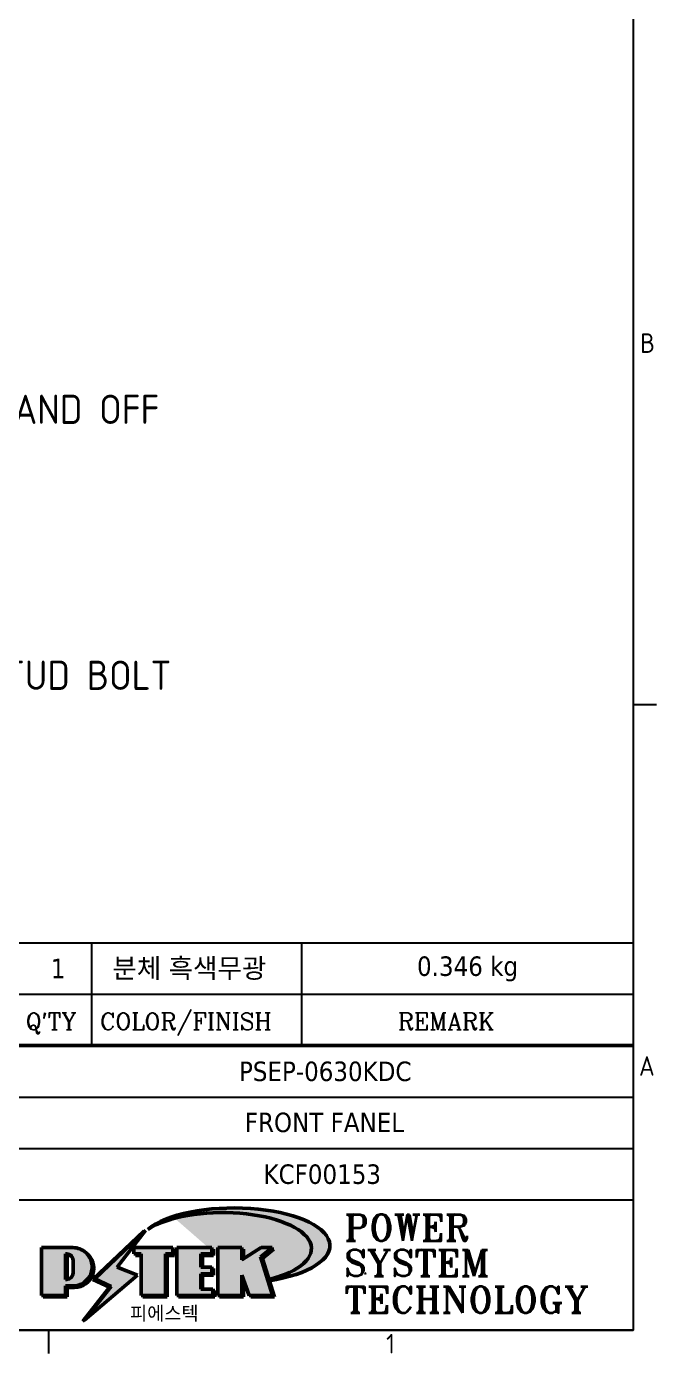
# Model space of a CAD drawing. Header units: millimetres. Extents: x 0 to 420, y 0 to 297.
# Drawn here: x 347.8 to 412.4, y 7.6 to 143.9 of the extents above; entities that cross this region are included whole.
import ezdxf
from ezdxf.enums import TextEntityAlignment as Align

# ---------------------------------------------------------------- set-up
doc = ezdxf.new("R2010")
doc.units = ezdxf.units.MM
doc.layers.get('0').update_dxf_attribs({"color": 3, "lineweight": 25})
for name, color, linetype, lineweight in [('경계(ISO)', 7, 'Continuous', 25), ('기호(ISO)', 5, 'Continuous', 25), ('제목(ISO)', 5, 'Continuous', 50), ('해치(ISO)', 7, 'Continuous', 18)]:
    doc.layers.add(name, color=color, linetype=linetype, lineweight=lineweight)
doc.styles.add('HAN_370', font='', dxfattribs={"width": 2})
doc.styles.add('RC_284', font='ROMANC.shx')
doc.styles.add('ROMANT_294', font='romant.shx')
doc.styles.add('문자 텍스트_PSTEK_POSCO', font='isocp.shx')
doc.styles.add('치수 텍스트_PSTEK_POSCO', font='isocp.shx')
doc.styles.add('텍스트 스타일198', font='tahoma.ttf')
doc.styles.get('HAN_370').set_extended_font_data('GulimChe')
doc.dimstyles.new('치수_PSTEK_POSCO$7', dxfattribs={"dimtxt": 3, "dimasz": 2, "dimexe": 2, "dimexo": 2.5, "dimgap": 1, "dimtad": 1, "dimrnd": 1e-08, "dimdsep": 46, "dimtxsty": '치수 텍스트_PSTEK_POSCO', "dimcen": 0.09, "dimdle": 10, "dimclrd": 7, "dimclre": 7, "dimclrt": 2, "dimadec": 1, "dimazin": 2, "dimtfac": 1, "dimtmove": 0, "dimatfit": 3, "dimfxl": 0, "dimtolj": 1, "dimlwd": -1, "dimlwe": -1, "dimarcsym": 0})

# ---------------------------------------------------------------- blocks, each defined once
blk = doc.blocks.new('경계 Default Border')
at = {"layer": '경계(ISO)'}
for p, q in [((410, 74.25000190734863), (412.400016784668, 74.25000190734863)), ((350, 10), (350, 7.599999904632568))]:
    blk.add_line(p, q, dxfattribs=at)
at = {"layer": '경계(ISO)', "flags": 128}
blk.add_lwpolyline([(10, 10), (10, 287.0000076293945), (410, 287.0000076293945), (410, 10), (10, 10)], dxfattribs=at)
at = {"layer": '경계(ISO)', "color": 2, "char_height": 2.000000029802322, "attachment_point": 7, "style": '문자 텍스트_PSTEK_POSCO'}
for s, insert in [('B', (410.718846771929, 110.3559296629392)), ('A', (410.6096005397006, 36.12023240455892)), ('1', (384.6573774223157, 7.599999970197677))]:
    blk.add_mtext(s, dxfattribs=dict(at, insert=insert))
blk = doc.blocks.new('제목 블록 PSTEK')
for color, points in [(252, [(317.2195697678507, 17.0593801673321), (322.0326348870767, 21.62682475217465), (322.2781991042243, 21.94392121864296), (317.0471853425802, 16.97985676345368), (318.7512090904202, 16.1899260703855), (316.0018030350395, 12.71868385740789), (316.3356552234328, 13.00206718743325), (318.9235935156908, 16.2694494742633)]), (5, [(321.6183518841322, 17.4193704504104), (319.5281351041078, 18.24969419629727), (322.4505835294948, 22.02344462252142), (317.2195697678507, 17.0593801673321), (318.9235935156908, 16.2694494742633), (316.1741874603099, 12.79820726128571)]), (1, [(324.4839107253602, 19.60711530335299), (325.2419748254881, 19.60711530335299), (325.2419748254881, 20.25857663940324), (321.2266040451076, 20.25857663940324), (321.2266040451076, 19.60711530335299), (321.9846681452406, 19.60711530335299), (321.9846681452406, 15.3430047401139), (324.4839107253602, 15.3430047401139)]), (252, [(321.9846681452406, 19.60711530335299), (321.4042753185749, 19.60711530335299), (321.4042753185749, 19.45905590879572), (321.9846681452406, 19.45905590879572)]), (252, [(324.6615819988275, 19.45905590879572), (325.4196460989604, 19.45905590879572), (325.4196460989604, 20.11051724484596), (325.2419748254881, 20.11051724484596), (325.2419748254881, 19.60711530335299), (324.4839107253602, 19.60711530335299), (324.4839107253602, 15.3430047401139), (322.1623394187076, 15.3430047401139), (322.1623394187076, 15.19494534555726), (324.6615819988275, 15.19494534555726)]), (1, [(329.2277337269622, 20.25857663940324), (325.65654113025, 20.25857663940324), (325.65654113025, 15.3430047401139), (329.3580259941756, 15.3430047401139), (329.3580259941756, 15.9944660761648), (328.1137701654877, 15.9944660761648), (328.1137701654877, 17.56360607323003), (329.2277337269622, 17.56360607323003), (329.2277337269622, 18.25543873810179), (328.1137701654877, 18.25543873810179), (328.1137701654877, 19.60711530335299), (329.2277337269622, 19.60711530335299)]), (252, [(328.2914414389548, 19.45905590879572), (329.4054050004294, 19.45905590879572), (329.4054050004294, 20.11051724484596), (329.2277337269622, 20.11051724484596), (329.2277337269622, 19.60711530335299), (328.1137701654877, 19.60711530335299), (328.1137701654877, 18.25543873810179), (328.2914414389548, 18.25543873810179)]), (1, [(332.3312149849806, 20.25857663940324), (329.8592894925411, 20.25857663940324), (329.8592894925411, 15.3430047401139), (332.3312149849806, 15.3430047401139), (332.3312149849806, 17.4318630164523), (333.0701931098801, 15.3430047401139), (335.4855464857051, 15.3430047401139), (334.2514536401189, 19.30614745124769), (335.4379594596742, 20.25857663940324), (334.3071782107978, 20.25857663940324), (332.3312149849806, 18.99741471888304)]), (252, [(332.5088862584528, 20.1105172448466), (332.3312149849806, 20.1105172448466), (332.3312149849806, 18.99741471888368), (332.5088862584528, 19.11081371413894)]), (252, [(335.6156307331414, 20.11051724484596), (335.2535118015555, 20.11051724484596), (334.2514536401189, 19.30614745124769), (335.4855464857051, 15.3430047401139), (333.1954852176545, 15.3430047401139), (333.2478643833523, 15.19494534555726), (335.6632177591723, 15.19494534555726), (334.4291249135862, 19.15808805669106)]), (252, [(328.2914414389548, 17.41554667867274), (329.4054050004294, 17.41554667867274), (329.4054050004294, 18.10737934354514), (329.2277337269622, 18.10737934354514), (329.2277337269622, 17.56360607323003), (328.1137701654877, 17.56360607323003), (328.1137701654877, 15.9944660761648), (328.2914414389548, 15.9944660761648)]), (252, [(332.5088862584528, 16.92964231796647), (332.3312149849806, 17.43186301645164), (332.3312149849806, 15.3430047401139), (330.0369607660135, 15.3430047401139), (330.0369607660135, 15.19494534555726), (332.5088862584528, 15.19494534555726)]), (252, [(329.5356972676428, 15.8464066816075), (329.3580259941756, 15.8464066816075), (329.3580259941756, 15.3430047401139), (325.8342124037171, 15.3430047401139), (325.8342124037171, 15.19494534555726), (329.5356972676428, 15.19494534555726)])]:
    blk.add_hatch(color=color).paths.add_polyline_path(points)
h = blk.add_hatch(color=1)
edge = h.paths.add_edge_path(flags=0)
edge.add_line((314.2242174273352, 19.60711530335299), (314.2242174273352, 17.00126995915134))
edge.add_line((314.2242174273352, 17.00126995915134), (314.3485873187598, 17.00126995915134))
edge.add_arc((314.3485873187598, 17.6527312952023), 0.6514613360509371, 270, 360)
edge.add_line((315.0000486548106, 17.6527312952023), (315.0000486548106, 18.95565396730211))
edge.add_arc((314.3485873187598, 18.95565396730212), 0.6514613360508712, 0, 90)
edge.add_line((314.3485873187598, 19.60711530335299), (314.2242174273352, 19.60711530335299))
edge = h.paths.add_edge_path()
edge.add_arc((314.9847713324306, 18.28938669179658), 1.969189947606664, 269.9999999999959, 450)
edge.add_line((314.9847713324306, 20.25857663940318), (311.7664314776902, 20.25857663940324))
edge.add_line((311.7664314776902, 20.25857663940324), (311.7664314776902, 15.3430047401139))
edge.add_line((311.7664314776902, 15.3430047401139), (314.2242174273352, 15.3430047401139))
edge.add_line((314.2242174273352, 15.3430047401139), (314.2242174273352, 16.32019674418991))
edge.add_line((314.2242174273352, 16.32019674418991), (314.9847713324307, 16.32019674418991))
h = blk.add_hatch(color=252)
edge = h.paths.add_edge_path()
edge.add_arc((314.9847713324309, 18.28938669179657), 1.969189947606666, 270, 406.8278729790604)
edge.add_arc((315.1624426058984, 18.1413272972396), 1.969189947606962, -90, 53.560984836317004, ccw=False)
edge.add_line((315.1624426058984, 16.17213734963263), (314.4018887008024, 16.17213734963263))
edge.add_line((314.4018887008024, 16.17213734963263), (314.4018887008024, 15.19494534555726))
edge.add_line((314.4018887008024, 15.19494534555726), (311.9441027511573, 15.19494534555726))
edge.add_line((311.9441027511573, 15.19494534555726), (311.9441027511573, 15.3430047401139))
edge.add_line((311.9441027511573, 15.3430047401139), (314.2242174273352, 15.3430047401139))
edge.add_line((314.2242174273352, 15.3430047401139), (314.2242174273352, 16.32019674418991))
edge.add_line((314.2242174273352, 16.32019674418991), (314.9847713324309, 16.32019674418991))
h = blk.add_hatch(color=252)
edge = h.paths.add_edge_path()
edge.add_line((314.4018887008024, 19.45905590879572), (314.5262585922315, 19.45905590879572))
edge.add_arc((314.5262585922314, 18.80759457274939), 0.6514613360463194, 60.4189348879147, 90.00000000000318, ccw=False)
edge.add_arc((314.3485873187602, 18.95565396730057), 0.6514613360524251, 39.96992292766206, 90.00000000009999)
edge.add_line((314.3485873187591, 19.60711530335307), (314.2242174273352, 19.60711530335298))
edge.add_line((314.2242174273352, 19.60711530335299), (314.2242174273352, 17.00126995915134))
edge.add_line((314.2242174273352, 17.00126995915134), (314.3485873187591, 17.00126995915134))
edge.add_arc((314.3485873187568, 17.652731295233), 0.6514613360816299, 270.0000000002, 274.6930825552478)
edge.add_line((314.4018887008024, 17.0034541317032), (314.4018887008024, 19.45905590879572))
at = {"layer": '해치(ISO)', "true_color": 0x27d1fc}
h = blk.add_hatch(color=140, dxfattribs=at)
edge = h.paths.add_edge_path()
edge.add_ellipse((330.3660919371412, 20.15576403068321), major_axis=(9.100907360794343, 0), ratio=0.4069904968023172, start_angle=301.3098473703837, end_angle=507.7436900681698)
edge.add_ellipse((331.5340919371412, 20.4634168429492), major_axis=(-9.82350664112931, 0), ratio=0.3942600559756514, start_angle=111.51207141178469, end_angle=334.47025347086895, ccw=False)
edge.add_line((335.1363447531188, 16.8601935978785), (335.0955236905705, 16.99119398620872))
at = {"color": 180}
for p, q in [((182.4757929790549, 51.56524660363496), (372.4757929537551, 51.56524660363496)), ((316.9044520275131, 51.56524660363496), (316.9044520275127, 41.00524660363494)), ((338.4566026226726, 51.56524660363496), (338.4566026226727, 41.00524660363494)), ((372.4757929537551, 51.56524660363496), (372.4757929537551, 11.79100474011389)), ((182.475792979055, 46.2852466036349), (372.4757929537551, 46.28524660363492)), ((206.451475290024, 35.72524660363497), (372.4757929537551, 35.72524660363497)), ((255.917593136736, 30.44524660363498), (372.4757929537552, 30.44524660363501)), ((255.9175931367359, 25.16524660363502), (372.4757929537552, 25.165246603635)), ((182.475792979055, 11.79100474011392), (372.4757929537551, 11.79100474011389))]:
    blk.add_line(p, q, dxfattribs=at)
at = {"color": 7, "lineweight": 50}
blk.add_line((206.451475290024, 41.00524660363494), (372.4757929537551, 41.00524660363496), dxfattribs=at)
at = {"color": 7}
for p, q in [((322.2781991042243, 21.94392121864296), (317.0471853425802, 16.97985676345368)), ((322.4505835294948, 22.02344462252142), (317.2195697678507, 17.0593801673321)), ((319.5281351041078, 18.24969419629727), (322.4505835294948, 22.02344462252142)), ((322.0326348870767, 21.62682475217465), (322.2781991042243, 21.94392121864296)), ((317.2195697678507, 17.0593801673321), (322.0326348870767, 21.62682475217465)), ((311.7664314776902, 20.25900474011391), (311.7664314776902, 15.34300474011391)), ((314.9847713324309, 20.25857663940324), (311.7664314776902, 20.25857663940324)), ((314.9847713324309, 20.25857663940324), (311.7664314776902, 20.25857663940324)), ((311.7664314776902, 20.25857663940324), (311.7664314776902, 15.3430047401139)), ((314.2242174273352, 17.00126995915134), (314.2242174273352, 19.60711530335299)), ((314.2242174273352, 19.60711530335299), (314.3485873187591, 19.60711530335299)), ((314.3485873187591, 19.60711530335299), (314.2242174273352, 19.60711530335299)), ((314.2242174273352, 19.60711530335299), (314.2242174273352, 17.00126995915134)), ((314.2242174273352, 17.00126995915134), (314.2242174273352, 19.60711530335299)), ((314.2242174273352, 19.60711530335299), (314.3485873187591, 19.60711530335299)), ((314.4018887008024, 19.45905590879572), (314.5262585922314, 19.45905590879572)), ((314.4018887008024, 17.0034541317032), (314.4018887008024, 19.45905590879572)), ((325.2419748254881, 20.25857663940324), (321.2266040451076, 20.25857663940324)), ((321.2266040451076, 20.25857663940324), (321.2266040451076, 19.60711530335299)), ((325.2419748254881, 20.25857663940324), (321.2266040451076, 20.25857663940324)), ((321.2266040451076, 20.25857663940324), (321.2266040451076, 19.60711530335299)), ((321.2266040451076, 19.60711530335299), (321.9846681452406, 19.60711530335299)), ((321.2266040451076, 19.60711530335299), (321.9846681452406, 19.60711530335299)), ((321.4042753185749, 19.60711530335299), (321.4042753185749, 19.45905590879572)), ((321.9846681452406, 19.60711530335299), (321.4042753185749, 19.60711530335299)), ((321.4042753185749, 19.45905590879572), (321.9846681452406, 19.45905590879572)), ((321.9846681452406, 19.60711530335299), (321.9846681452406, 15.3430047401139)), ((321.9846681452406, 19.45905590879572), (321.9846681452406, 19.60711530335299)), ((321.9846681452406, 19.60711530335299), (321.9846681452406, 15.3430047401139)), ((324.4839107253602, 19.60711530335299), (325.2419748254881, 19.60711530335299)), ((324.4839107253602, 15.3430047401139), (324.4839107253602, 19.60711530335299)), ((325.2419748254881, 19.60711530335299), (324.4839107253602, 19.60711530335299)), ((324.4839107253602, 19.60711530335299), (324.4839107253602, 15.3430047401139)), ((324.4839107253602, 19.60711530335299), (325.2419748254881, 19.60711530335299)), ((324.4839107253602, 15.3430047401139), (324.4839107253602, 19.60711530335299)), ((324.6615819988275, 19.45905590879572), (325.4196460989604, 19.45905590879572)), ((324.6615819988275, 15.19494534555726), (324.6615819988275, 19.45905590879572)), ((325.2419748254881, 19.60711530335299), (325.2419748254881, 20.25857663940324)), ((325.2419748254881, 19.60711530335299), (325.2419748254881, 20.25857663940324)), ((325.4196460989604, 20.11051724484596), (325.2419748254881, 20.11051724484596)), ((325.2419748254881, 20.11051724484596), (325.2419748254881, 19.60711530335299)), ((325.4196460989604, 19.45905590879572), (325.4196460989604, 20.11051724484596)), ((329.2277337269622, 20.25857663940324), (325.65654113025, 20.25857663940324)), ((325.65654113025, 20.25857663940324), (325.65654113025, 15.3430047401139)), ((325.65654113025, 20.25857663940324), (325.65654113025, 15.3430047401139)), ((329.2277337269622, 20.25857663940324), (325.65654113025, 20.25857663940324)), ((328.1137701654877, 18.25543873810179), (328.1137701654877, 19.60711530335299)), ((328.1137701654877, 19.60711530335299), (329.2277337269622, 19.60711530335299)), ((329.2277337269622, 19.60711530335299), (328.1137701654877, 19.60711530335299)), ((328.1137701654877, 19.60711530335299), (328.1137701654877, 18.25543873810179)), ((328.1137701654877, 18.25543873810179), (328.1137701654877, 19.60711530335299)), ((328.1137701654877, 19.60711530335299), (329.2277337269622, 19.60711530335299)), ((328.2914414389548, 18.25543873810179), (328.2914414389548, 19.45905590879572)), ((328.2914414389548, 19.45905590879572), (329.4054050004294, 19.45905590879572)), ((329.2277337269622, 19.60711530335299), (329.2277337269622, 20.25857663940324)), ((329.2277337269622, 19.60711530335299), (329.2277337269622, 20.25857663940324)), ((329.4054050004294, 20.11051724484596), (329.2277337269622, 20.11051724484596)), ((329.2277337269622, 20.11051724484596), (329.2277337269622, 19.60711530335299)), ((329.4054050004294, 19.45905590879572), (329.4054050004294, 20.11051724484596)), ((332.3312149849806, 20.25857663940324), (329.8592894925411, 20.25857663940324)), ((329.8592894925411, 20.25857663940324), (329.8592894925411, 15.3430047401139)), ((329.8592894925411, 20.25857663940324), (329.8592894925411, 15.3430047401139)), ((332.3312149849806, 20.25857663940324), (329.8592894925411, 20.25857663940324)), ((334.3071782107978, 20.25857663940324), (332.3312149849806, 18.99741471888304)), ((332.3312149849806, 18.99741471888304), (332.3312149849806, 20.25857663940324)), ((334.3071782107978, 20.25857663940324), (332.3312149849806, 18.99741471888304)), ((332.3312149849806, 18.99741471888304), (332.3312149849806, 20.25857663940324)), ((332.5088862584528, 20.1105172448466), (332.3312149849806, 20.1105172448466)), ((332.3312149849806, 20.1105172448466), (332.3312149849806, 18.99741471888368)), ((332.3312149849806, 18.99741471888368), (332.5088862584528, 19.11081371413894)), ((332.5088862584528, 19.11081371413894), (332.5088862584528, 20.1105172448466)), ((334.2514536401189, 19.30614745124769), (335.4379594596742, 20.25857663940324)), ((334.2514536401189, 19.30614745124769), (335.4379594596742, 20.25857663940324)), ((335.2535118015555, 20.11051724484596), (334.2514536401189, 19.30614745124769)), ((335.4855464857051, 15.3430047401139), (334.2514536401189, 19.30614745124769)), ((334.2514536401189, 19.30614745124769), (335.4855464857051, 15.3430047401139)), ((335.4855464857051, 15.3430047401139), (334.2514536401189, 19.30614745124769)), ((335.4379594596742, 20.25857663940324), (334.3071782107978, 20.25857663940324)), ((335.4379594596742, 20.25857663940324), (334.3071782107978, 20.25857663940324)), ((334.4291249135862, 19.15808805669104), (335.6156307331414, 20.11051724484596)), ((335.6632177591723, 15.19494534555726), (334.4291249135862, 19.15808805669104)), ((335.6156307331414, 20.11051724484596), (335.2535118015555, 20.11051724484596)), ((315.0000486548106, 18.95565396730275), (315.0000486548106, 17.65273129520161)), ((315.0000486548106, 18.95565396730275), (315.0000486548106, 17.65273129520161)), ((321.6183518841322, 17.4193704504104), (319.5281351041078, 18.24969419629727)), ((329.2277337269622, 18.25543873810179), (328.1137701654877, 18.25543873810179)), ((328.1137701654877, 18.25543873810179), (328.2914414389548, 18.25543873810179)), ((329.2277337269622, 18.25543873810179), (328.1137701654877, 18.25543873810179)), ((329.2277337269622, 17.56360607323003), (329.2277337269622, 18.25543873810179)), ((329.2277337269622, 17.56360607323003), (329.2277337269622, 18.25543873810179)), ((329.4054050004294, 18.10737934354514), (329.2277337269622, 18.10737934354514)), ((329.2277337269622, 18.10737934354514), (329.2277337269622, 17.56360607323003)), ((329.4054050004294, 17.41554667867274), (329.4054050004294, 18.10737934354514)), ((314.3485873187591, 17.00126995915134), (314.2242174273352, 17.00126995915134)), ((314.2242174273352, 17.00126995915134), (314.3485873187591, 17.00126995915134)), ((314.3485873187591, 17.00126995915134), (314.2242174273352, 17.00126995915134)), ((316.1741874603099, 12.79820726128571), (321.6183518841322, 17.4193704504104)), ((317.0471853425802, 16.97985676345368), (318.7512090904202, 16.1899260703855)), ((318.9235935156908, 16.2694494742633), (317.2195697678507, 17.0593801673321)), ((317.2195697678507, 17.0593801673321), (318.9235935156908, 16.2694494742633)), ((328.1137701654877, 17.56360607323003), (329.2277337269622, 17.56360607323003)), ((328.1137701654877, 15.9944660761648), (328.1137701654877, 17.56360607323003)), ((329.2277337269622, 17.56360607323003), (328.1137701654877, 17.56360607323003)), ((328.1137701654877, 17.56360607323003), (328.1137701654877, 15.9944660761648)), ((328.1137701654877, 17.56360607323003), (329.2277337269622, 17.56360607323003)), ((328.1137701654877, 15.9944660761648), (328.1137701654877, 17.56360607323003)), ((328.2914414389548, 15.9944660761648), (328.2914414389548, 17.41554667867274)), ((328.2914414389548, 17.41554667867274), (329.4054050004294, 17.41554667867274)), ((332.3312149849806, 17.4318630164523), (333.0701931098801, 15.3430047401139)), ((332.3312149849806, 15.3430047401139), (332.3312149849806, 17.4318630164523)), ((332.5088862584528, 16.92964231796647), (332.3312149849806, 17.43186301645164)), ((332.3312149849806, 17.43186301645164), (332.3312149849806, 15.3430047401139)), ((332.3312149849806, 17.4318630164523), (333.0701931098801, 15.3430047401139)), ((332.3312149849806, 15.3430047401139), (332.3312149849806, 17.4318630164523)), ((332.5088862584528, 15.19494534555726), (332.5088862584528, 16.92964231796647)), ((345.0447381189468, 17.50375595811051), (344.9867755289346, 17.689895936919)), ((311.7664314776902, 15.3430047401139), (314.2242174273352, 15.3430047401139)), ((311.7664314776902, 15.3430047401139), (314.2242174273352, 15.3430047401139)), ((314.2242174273352, 15.3430047401139), (311.9441027511573, 15.3430047401139)), ((311.9441027511573, 15.3430047401139), (311.9441027511573, 15.19494534555726)), ((311.9441027511573, 15.19494534555726), (314.4018887008024, 15.19494534555726)), ((314.2242174273352, 16.32019674418991), (314.9847713324309, 16.32019674418991)), ((314.2242174273352, 15.3430047401139), (314.2242174273352, 16.32019674418991)), ((314.9847713324309, 16.32019674418991), (314.2242174273352, 16.32019674418991)), ((314.2242174273352, 16.32019674418991), (314.2242174273352, 15.3430047401139)), ((314.2242174273352, 16.32019674418991), (314.9847713324309, 16.32019674418991)), ((314.2242174273352, 15.3430047401139), (314.2242174273352, 16.32019674418991)), ((314.4018887008024, 16.17213734963263), (315.162442605898, 16.17213734963263)), ((314.4018887008024, 15.19494534555726), (314.4018887008024, 16.17213734963263)), ((318.7512090904202, 16.1899260703855), (316.0018030350395, 12.71868385740789)), ((318.9235935156908, 16.2694494742633), (316.1741874603099, 12.79820726128571)), ((316.3356552234328, 13.00206718743325), (318.9235935156908, 16.2694494742633)), ((321.9846681452406, 15.3430047401139), (324.4839107253602, 15.3430047401139)), ((321.9846681452406, 15.3430047401139), (324.4839107253602, 15.3430047401139)), ((324.4839107253602, 15.3430047401139), (322.1623394187076, 15.3430047401139)), ((322.1623394187076, 15.3430047401139), (322.1623394187076, 15.19494534555726)), ((322.1623394187076, 15.19494534555726), (324.6615819988275, 15.19494534555726)), ((325.65654113025, 15.3430047401139), (329.3580259941756, 15.3430047401139)), ((325.65654113025, 15.3430047401139), (329.3580259941756, 15.3430047401139)), ((329.3580259941756, 15.3430047401139), (325.8342124037171, 15.3430047401139)), ((325.8342124037171, 15.3430047401139), (325.8342124037171, 15.19494534555726)), ((325.8342124037171, 15.19494534555726), (329.5356972676428, 15.19494534555726)), ((329.3580259941756, 15.9944660761648), (328.1137701654877, 15.9944660761648)), ((328.1137701654877, 15.9944660761648), (328.2914414389548, 15.9944660761648)), ((329.3580259941756, 15.9944660761648), (328.1137701654877, 15.9944660761648)), ((329.3580259941756, 15.3430047401139), (329.3580259941756, 15.9944660761648)), ((329.3580259941756, 15.3430047401139), (329.3580259941756, 15.9944660761648)), ((329.5356972676428, 15.8464066816075), (329.3580259941756, 15.8464066816075)), ((329.3580259941756, 15.8464066816075), (329.3580259941756, 15.3430047401139)), ((329.5356972676428, 15.19494534555726), (329.5356972676428, 15.8464066816075)), ((329.8592894925411, 15.3430047401139), (332.3312149849806, 15.3430047401139)), ((329.8592894925411, 15.3430047401139), (332.3312149849806, 15.3430047401139)), ((332.3312149849806, 15.3430047401139), (330.0369607660135, 15.3430047401139)), ((330.0369607660135, 15.3430047401139), (330.0369607660135, 15.19494534555726)), ((330.0369607660135, 15.19494534555726), (332.5088862584528, 15.19494534555726)), ((333.0701931098801, 15.3430047401139), (335.4855464857051, 15.3430047401139)), ((333.0701931098801, 15.3430047401139), (335.4855464857051, 15.3430047401139)), ((335.4855464857051, 15.3430047401139), (333.1954852176545, 15.3430047401139)), ((333.1954852176545, 15.3430047401139), (333.2478643833523, 15.19494534555726)), ((333.2478643833523, 15.19494534555726), (335.6632177591723, 15.19494534555726)), ((316.0018030350395, 12.71868385740789), (316.3356552234328, 13.00206718743325))]:
    blk.add_line(p, q, dxfattribs=at)
at = {"color": 5}
for p, q in [((322.4505835294948, 22.02344462252142), (317.2195697678507, 17.0593801673321)), ((319.5281351041078, 18.24969419629727), (322.4505835294948, 22.02344462252142)), ((321.6183518841322, 17.4193704504104), (319.5281351041078, 18.24969419629727)), ((316.1741874603099, 12.79820726128571), (321.6183518841322, 17.4193704504104)), ((317.2195697678507, 17.0593801673321), (318.9235935156908, 16.2694494742633)), ((318.9235935156908, 16.2694494742633), (316.1741874603099, 12.79820726128571))]:
    blk.add_line(p, q, dxfattribs=at)
at = {"color": 1}
for p, q in [((314.9847713324309, 20.25857663940324), (311.7664314776902, 20.25857663940324)), ((311.7664314776902, 20.25857663940324), (311.7664314776902, 15.3430047401139)), ((314.2242174273352, 17.00126995915134), (314.2242174273352, 19.60711530335299)), ((314.2242174273352, 19.60711530335299), (314.3485873187591, 19.60711530335299)), ((325.2419748254881, 20.25857663940324), (321.2266040451076, 20.25857663940324)), ((321.2266040451076, 20.25857663940324), (321.2266040451076, 19.60711530335299)), ((321.2266040451076, 19.60711530335299), (321.9846681452406, 19.60711530335299)), ((321.9846681452406, 19.60711530335299), (321.9846681452406, 15.3430047401139)), ((324.4839107253602, 19.60711530335299), (325.2419748254881, 19.60711530335299)), ((324.4839107253602, 15.3430047401139), (324.4839107253602, 19.60711530335299)), ((325.2419748254881, 19.60711530335299), (325.2419748254881, 20.25857663940324)), ((329.2277337269622, 20.25857663940324), (325.65654113025, 20.25857663940324)), ((325.65654113025, 20.25857663940324), (325.65654113025, 15.3430047401139)), ((328.1137701654877, 18.25543873810179), (328.1137701654877, 19.60711530335299)), ((328.1137701654877, 19.60711530335299), (329.2277337269622, 19.60711530335299)), ((329.2277337269622, 19.60711530335299), (329.2277337269622, 20.25857663940324)), ((332.3312149849806, 20.25857663940324), (329.8592894925411, 20.25857663940324)), ((329.8592894925411, 20.25857663940324), (329.8592894925411, 15.3430047401139)), ((334.3071782107978, 20.25857663940324), (332.3312149849806, 18.99741471888304)), ((332.3312149849806, 18.99741471888304), (332.3312149849806, 20.25857663940324)), ((334.2514536401189, 19.30614745124769), (335.4379594596742, 20.25857663940324)), ((335.4855464857051, 15.3430047401139), (334.2514536401189, 19.30614745124769)), ((335.4379594596742, 20.25857663940324), (334.3071782107978, 20.25857663940324)), ((315.0000486548106, 18.95565396730275), (315.0000486548106, 17.65273129520161)), ((329.2277337269622, 18.25543873810179), (328.1137701654877, 18.25543873810179)), ((329.2277337269622, 17.56360607323003), (329.2277337269622, 18.25543873810179)), ((314.3485873187591, 17.00126995915134), (314.2242174273352, 17.00126995915134)), ((328.1137701654877, 17.56360607323003), (329.2277337269622, 17.56360607323003)), ((328.1137701654877, 15.9944660761648), (328.1137701654877, 17.56360607323003)), ((332.3312149849806, 17.4318630164523), (333.0701931098801, 15.3430047401139)), ((332.3312149849806, 15.3430047401139), (332.3312149849806, 17.4318630164523)), ((311.7664314776902, 15.3430047401139), (314.2242174273352, 15.3430047401139)), ((314.2242174273352, 16.32019674418991), (314.9847713324309, 16.32019674418991)), ((314.2242174273352, 15.3430047401139), (314.2242174273352, 16.32019674418991)), ((321.9846681452406, 15.3430047401139), (324.4839107253602, 15.3430047401139)), ((325.65654113025, 15.3430047401139), (329.3580259941756, 15.3430047401139)), ((329.3580259941756, 15.9944660761648), (328.1137701654877, 15.9944660761648)), ((329.3580259941756, 15.3430047401139), (329.3580259941756, 15.9944660761648)), ((329.8592894925411, 15.3430047401139), (332.3312149849806, 15.3430047401139)), ((333.0701931098801, 15.3430047401139), (335.4855464857051, 15.3430047401139))]:
    blk.add_line(p, q, dxfattribs=at)
at = {"color": 7}
for centre, radius, start, end in [((314.3485873187598, 18.95565396730211), 0.6514613360508712, 0, 90), ((314.3485873187602, 18.95565396730057), 0.6514613360524251, 39.96992292766117, 90), ((314.3485873187598, 18.95565396730212), 0.6514613360508712, 0, 90), ((314.5262585922314, 18.80759457274939), 0.6514613360463193, 60.41893488791137, 90), ((314.9847713324309, 18.28938669179658), 1.969189947606665, 270, 90), ((314.9847713324309, 18.28938669179658), 1.969189947606665, 270, 90), ((314.9847713324307, 18.2893866917965), 1.969189947606594, 270, 46.82787297909833), ((315.1624426058984, 18.1413272972396), 1.969189947606961, 270, 53.56098483636067), ((314.3485873187597, 17.65273129520228), 0.6514613360509381, 270, 0), ((314.3485873187598, 17.6527312952023), 0.6514613360509381, 270, 0), ((314.3485873187568, 17.652731295233), 0.6514613360816299, 270, 274.6930825552478)]:
    blk.add_arc(centre, radius, start, end, dxfattribs=at)
at = {"color": 1}
for centre, radius, start, end in [((314.3485873187598, 18.95565396730211), 0.6514613360508712, 0, 90), ((314.9847713324309, 18.28938669179657), 1.969189947606665, 270, 90), ((314.3485873187598, 17.6527312952023), 0.6514613360509381, 270, 0)]:
    blk.add_arc(centre, radius, start, end, dxfattribs=at)
at = {"layer": '제목(ISO)'}
for p, q in [((322.2781991042243, 21.94392121864296), (317.0471853425802, 16.97985676345368)), ((322.4505835294948, 22.02344462252142), (317.2195697678507, 17.0593801673321)), ((319.5281351041078, 18.24969419629727), (322.4505835294948, 22.02344462252142)), ((322.0326348870767, 21.62682475217465), (322.2781991042243, 21.94392121864296)), ((317.2195697678507, 17.0593801673321), (322.0326348870767, 21.62682475217465)), ((314.9847713324306, 20.25857663940324), (311.7664314776902, 20.25857663940324)), ((311.7664314776902, 20.25857663940324), (311.7664314776902, 15.3430047401139)), ((314.2242174273352, 17.00126995915134), (314.2242174273352, 19.60711530335299)), ((314.2242174273352, 19.60711530335299), (314.3485873187598, 19.60711530335299)), ((314.3485873187591, 19.60711530335299), (314.2242174273352, 19.60711530335299)), ((314.2242174273352, 19.60711530335299), (314.2242174273352, 17.00126995915134)), ((314.4018887008024, 19.45905590879572), (314.5262585922314, 19.45905590879572)), ((314.4018887008024, 17.0034541317032), (314.4018887008024, 19.45905590879572)), ((325.2419748254881, 20.25857663940324), (321.2266040451076, 20.25857663940324)), ((321.2266040451076, 20.25857663940324), (321.2266040451076, 19.60711530335299)), ((321.2266040451076, 19.60711530335299), (321.9846681452406, 19.60711530335299)), ((321.9846681452406, 19.60711530335299), (321.4042753185749, 19.60711530335299)), ((321.4042753185749, 19.60711530335299), (321.4042753185749, 19.45905590879572)), ((321.4042753185749, 19.45905590879572), (321.9846681452406, 19.45905590879572)), ((321.9846681452406, 19.60711530335299), (321.9846681452406, 15.3430047401139)), ((321.9846681452406, 19.45905590879572), (321.9846681452406, 19.60711530335299)), ((324.4839107253602, 19.60711530335299), (325.2419748254881, 19.60711530335299)), ((324.4839107253602, 15.3430047401139), (324.4839107253602, 19.60711530335299)), ((325.2419748254881, 19.60711530335299), (324.4839107253602, 19.60711530335299)), ((324.4839107253602, 19.60711530335299), (324.4839107253602, 15.3430047401139)), ((324.6615819988275, 19.45905590879572), (325.4196460989604, 19.45905590879572)), ((324.6615819988275, 15.19494534555726), (324.6615819988275, 19.45905590879572)), ((325.2419748254881, 19.60711530335299), (325.2419748254881, 20.25857663940324)), ((325.4196460989604, 20.11051724484596), (325.2419748254881, 20.11051724484596)), ((325.2419748254881, 20.11051724484596), (325.2419748254881, 19.60711530335299)), ((325.4196460989604, 19.45905590879572), (325.4196460989604, 20.11051724484596)), ((329.2277337269622, 20.25857663940324), (325.65654113025, 20.25857663940324)), ((325.65654113025, 20.25857663940324), (325.65654113025, 15.3430047401139)), ((328.1137701654877, 18.25543873810179), (328.1137701654877, 19.60711530335299)), ((328.1137701654877, 19.60711530335299), (329.2277337269622, 19.60711530335299)), ((329.2277337269622, 19.60711530335299), (328.1137701654877, 19.60711530335299)), ((328.1137701654877, 19.60711530335299), (328.1137701654877, 18.25543873810179)), ((328.2914414389548, 19.45905590879572), (329.4054050004294, 19.45905590879572)), ((328.2914414389548, 18.25543873810179), (328.2914414389548, 19.45905590879572)), ((329.2277337269622, 19.60711530335299), (329.2277337269622, 20.25857663940324)), ((329.4054050004294, 20.11051724484596), (329.2277337269622, 20.11051724484596)), ((329.2277337269622, 20.11051724484596), (329.2277337269622, 19.60711530335299)), ((329.4054050004294, 19.45905590879572), (329.4054050004294, 20.11051724484596)), ((332.3312149849806, 20.25857663940324), (329.8592894925411, 20.25857663940324)), ((329.8592894925411, 20.25857663940324), (329.8592894925411, 15.3430047401139)), ((334.3071782107978, 20.25857663940324), (332.3312149849806, 18.99741471888304)), ((332.3312149849806, 18.99741471888304), (332.3312149849806, 20.25857663940324)), ((332.5088862584528, 20.1105172448466), (332.3312149849806, 20.1105172448466)), ((332.3312149849806, 20.1105172448466), (332.3312149849806, 18.99741471888368)), ((332.3312149849806, 18.99741471888368), (332.5088862584528, 19.11081371413894)), ((332.5088862584528, 19.11081371413894), (332.5088862584528, 20.1105172448466)), ((334.2514536401189, 19.30614745124769), (335.4379594596742, 20.25857663940324)), ((335.2535118015555, 20.11051724484596), (334.2514536401189, 19.30614745124769)), ((335.4855464857051, 15.3430047401139), (334.2514536401189, 19.30614745124769)), ((334.2514536401189, 19.30614745124769), (335.4855464857051, 15.3430047401139)), ((335.4379594596742, 20.25857663940324), (334.3071782107978, 20.25857663940324)), ((334.4291249135862, 19.15808805669106), (335.6156307331414, 20.11051724484596)), ((335.6632177591723, 15.19494534555726), (334.4291249135862, 19.15808805669106)), ((335.6156307331414, 20.11051724484596), (335.2535118015555, 20.11051724484596)), ((315.0000486548106, 18.95565396730211), (315.0000486548106, 17.6527312952023)), ((321.6183518841322, 17.4193704504104), (319.5281351041078, 18.24969419629727)), ((329.2277337269622, 18.25543873810179), (328.1137701654877, 18.25543873810179)), ((328.1137701654877, 18.25543873810179), (328.2914414389548, 18.25543873810179)), ((329.2277337269622, 17.56360607323003), (329.2277337269622, 18.25543873810179)), ((329.4054050004294, 18.10737934354514), (329.2277337269622, 18.10737934354514)), ((329.2277337269622, 18.10737934354514), (329.2277337269622, 17.56360607323003)), ((329.4054050004294, 17.41554667867274), (329.4054050004294, 18.10737934354514)), ((314.3485873187598, 17.00126995915134), (314.2242174273352, 17.00126995915134)), ((314.2242174273352, 17.00126995915134), (314.3485873187591, 17.00126995915134)), ((316.1741874603099, 12.79820726128571), (321.6183518841322, 17.4193704504104)), ((317.0471853425802, 16.97985676345368), (318.7512090904202, 16.1899260703855)), ((317.2195697678507, 17.0593801673321), (318.9235935156908, 16.2694494742633)), ((318.9235935156908, 16.2694494742633), (317.2195697678507, 17.0593801673321)), ((328.1137701654877, 15.9944660761648), (328.1137701654877, 17.56360607323003)), ((328.1137701654877, 17.56360607323003), (329.2277337269622, 17.56360607323003)), ((329.2277337269622, 17.56360607323003), (328.1137701654877, 17.56360607323003)), ((328.1137701654877, 17.56360607323003), (328.1137701654877, 15.9944660761648)), ((328.2914414389548, 17.41554667867274), (329.4054050004294, 17.41554667867274)), ((328.2914414389548, 15.9944660761648), (328.2914414389548, 17.41554667867274)), ((332.3312149849806, 15.3430047401139), (332.3312149849806, 17.4318630164523)), ((332.3312149849806, 17.4318630164523), (333.0701931098801, 15.3430047401139)), ((332.5088862584528, 16.92964231796647), (332.3312149849806, 17.43186301645164)), ((332.3312149849806, 17.43186301645164), (332.3312149849806, 15.3430047401139)), ((332.5088862584528, 15.19494534555726), (332.5088862584528, 16.92964231796647)), ((311.7664314776902, 15.3430047401139), (314.2242174273352, 15.3430047401139)), ((314.2242174273352, 15.3430047401139), (311.9441027511573, 15.3430047401139)), ((311.9441027511573, 15.3430047401139), (311.9441027511573, 15.19494534555726)), ((311.9441027511573, 15.19494534555726), (314.4018887008024, 15.19494534555726)), ((314.2242174273352, 15.3430047401139), (314.2242174273352, 16.32019674418991)), ((314.2242174273352, 16.32019674418991), (314.9847713324307, 16.32019674418991)), ((314.9847713324309, 16.32019674418991), (314.2242174273352, 16.32019674418991)), ((314.2242174273352, 16.32019674418991), (314.2242174273352, 15.3430047401139)), ((314.4018887008024, 15.19494534555726), (314.4018887008024, 16.17213734963263)), ((314.4018887008024, 16.17213734963263), (315.1624426058984, 16.17213734963263)), ((318.7512090904202, 16.1899260703855), (316.0018030350395, 12.71868385740789)), ((318.9235935156908, 16.2694494742633), (316.1741874603099, 12.79820726128571)), ((316.3356552234328, 13.00206718743325), (318.9235935156908, 16.2694494742633)), ((321.9846681452406, 15.3430047401139), (324.4839107253602, 15.3430047401139)), ((324.4839107253602, 15.3430047401139), (322.1623394187076, 15.3430047401139)), ((322.1623394187076, 15.3430047401139), (322.1623394187076, 15.19494534555726)), ((322.1623394187076, 15.19494534555726), (324.6615819988275, 15.19494534555726)), ((325.65654113025, 15.3430047401139), (329.3580259941756, 15.3430047401139)), ((329.3580259941756, 15.3430047401139), (325.8342124037171, 15.3430047401139)), ((325.8342124037171, 15.3430047401139), (325.8342124037171, 15.19494534555726)), ((325.8342124037171, 15.19494534555726), (329.5356972676428, 15.19494534555726)), ((329.3580259941756, 15.9944660761648), (328.1137701654877, 15.9944660761648)), ((328.1137701654877, 15.9944660761648), (328.2914414389548, 15.9944660761648)), ((329.3580259941756, 15.3430047401139), (329.3580259941756, 15.9944660761648)), ((329.5356972676428, 15.8464066816075), (329.3580259941756, 15.8464066816075)), ((329.3580259941756, 15.8464066816075), (329.3580259941756, 15.3430047401139)), ((329.5356972676428, 15.19494534555726), (329.5356972676428, 15.8464066816075)), ((329.8592894925411, 15.3430047401139), (332.3312149849806, 15.3430047401139)), ((332.3312149849806, 15.3430047401139), (330.0369607660135, 15.3430047401139)), ((330.0369607660135, 15.3430047401139), (330.0369607660135, 15.19494534555726)), ((330.0369607660135, 15.19494534555726), (332.5088862584528, 15.19494534555726)), ((333.0701931098801, 15.3430047401139), (335.4855464857051, 15.3430047401139)), ((335.4855464857051, 15.3430047401139), (333.1954852176545, 15.3430047401139)), ((333.1954852176545, 15.3430047401139), (333.2478643833523, 15.19494534555726)), ((333.2478643833523, 15.19494534555726), (335.6632177591723, 15.19494534555726)), ((316.0018030350395, 12.71868385740789), (316.3356552234328, 13.00206718743325))]:
    blk.add_line(p, q, dxfattribs=at)
at = {"layer": '제목(ISO)', "color": 4}
blk.add_line((335.1363447531188, 16.8601935978785), (335.0955236905705, 16.99119398620872), dxfattribs=at)
at = {"layer": '제목(ISO)'}
for centre, radius, start, end in [((314.3485873187598, 18.95565396730212), 0.6514613360508712, 0, 90), ((314.3485873187602, 18.95565396730057), 0.6514613360524251, 39.96992292766117, 90), ((314.5262585922314, 18.80759457274939), 0.6514613360463193, 60.41893488791137, 90), ((314.9847713324306, 18.28938669179658), 1.969189947606664, 46.82787297909431, 90), ((314.9847713324307, 18.2893866917965), 1.969189947606594, 270, 46.82787297909833), ((314.9847713324309, 18.28938669179657), 1.969189947606666, 270, 46.8278729790603), ((315.1624426058984, 18.1413272972396), 1.969189947606962, 270, 53.56098483631701), ((314.3485873187598, 17.6527312952023), 0.6514613360509371, 270, 0), ((314.3485873187568, 17.652731295233), 0.6514613360816299, 270, 274.6930825552478)]:
    blk.add_arc(centre, radius, start, end, dxfattribs=at)
at = {"layer": '제목(ISO)', "color": 4}
for centre, major_axis, ratio, start_param, end_param in [((331.5340919371412, 20.4634168429492), (9.82350664112931, 0), 0.3942600559756514, 5.087845455444478, 8.97919982663645), ((330.3660919371412, 20.15576403068321), (9.100907360794343, 0), 0.4069904968023172, 5.258848905294775, 8.861799147915196)]:
    blk.add_ellipse(centre, major_axis=major_axis, ratio=ratio, start_param=start_param, end_param=end_param, dxfattribs=at)
at = {"color": 2, "style": 'RC_284'}
for s, p in [("Q'TY", (310.1440786515383, 42.62317362549192)), ('COLOR/FINISH', (317.7725341324144, 42.62317362549192)), ('REMARK', (348.346649953877, 42.62317362549192))]:
    blk.add_text(s, height=1.742399930953979, dxfattribs=at).set_placement(p)
at = {"color": 7, "style": 'ROMANT_294'}
for s, p in [('POWER', (342.82727231297, 20.97115304607566)), ('SYSTEM', (342.82727231297, 17.3284636719184)), ('TECHNOLOGY', (342.82727231297, 13.57194088644453))]:
    blk.add_text(s, height=2.700000107288361, dxfattribs=at).set_placement(p)
at = {"color": 7, "insert": (320.8519732224835, 14.21236326823155), "char_height": 1.400000005960464, "attachment_point": 1, "line_spacing_factor": 0.3319999873638153, "style": 'HAN_370'}
blk.add_mtext('\\fHY견고딕|b0|i0;\\H1.4000;피에스텍', dxfattribs=at)
at = {"layer": '제목(ISO)', "color": 7, "style": '텍스트 스타일198'}
for tag, p in [('질량\\P3;_001', (350.3046145979153, 48.1643332325385)), ('부품_번호_001', (195.8884250287218, 47.68004260673702)), ('설명_001', (233.2116095303973, 47.92245856837096)), ('재질_001', (292.2765131236743, 47.92524659519488)), ("3._Q'TY_001", (312.7051684940307, 47.92188863680521)), ('4._COLOR_001', (319.0333903950849, 47.9505462290175)), ('1._MODEL_NAME_001', (332.0304049806628, 37.36524659519486)), ('제목_001', (332.6262970253676, 32.12134217035067)), ('부품_번호_001', (334.5476652819536, 26.8052465951949)), ('설계자_001', (209.9396160013646, 25.23446884679021)), ('프로젝트_001', (270.3601965365016, 18.43951439740151)), ('시트_크기_001', (260.807090429518, 14.83812566343425)), ('프로젝트_002', (270.1186185478456, 14.97568842208535)), ('작성_날짜_001', (207.6770236384131, 13.26600473167383)), ('프로젝트_003', (285.7003846858696, 11.5491460676562))]:
    blk.add_attdef(tag, p, '', height=2.000000029802322, dxfattribs=at)
for tag, p in [('점검자', (231.1845342133799, 26.23312567187446)), ('엔지니어링_승인자', (247.673240162284, 26.23312567187446)), ('점검_날짜', (231.1845342133799, 14.26600474011394)), ('엔지니어링_승인_날짜', (247.6732401622839, 14.26600474011394))]:
    blk.add_attdef(tag, text='', height=2.000000029802322, dxfattribs=at).set_placement(p, align=Align.MIDDLE_CENTER)

msp = doc.modelspace()

# ---------------------------------------------------------------- block references
msp.add_blockref('경계 Default Border', (0, 0))
ref = msp.add_blockref('제목 블록 PSTEK', (37.52420704624484, -1.791004740113895))
ref.add_attrib('4._COLOR_001', '분체 흑색무광', (356.5575974413298, 46.15954148890361), dxfattribs={"layer": '제목(ISO)', "color": 7, "height": 2.000000029802322, "style": '텍스트 스타일198'})
ref.add_attrib("3._Q'TY_001", '1', (350.2293755402756, 46.13088389669131), dxfattribs={"layer": '제목(ISO)', "color": 7, "height": 2.000000029802322, "style": '텍스트 스타일198'})
ref.add_attrib('부품_번호_001', 'KCF00153', (372.0718723281984, 25.014241855081), dxfattribs={"layer": '제목(ISO)', "color": 7, "height": 2.000000029802322, "style": '텍스트 스타일198'})
ref.add_attrib('1._MODEL_NAME_001', 'PSEP-0630KDC', (369.5546120269076, 35.57424185508097), dxfattribs={"layer": '제목(ISO)', "color": 7, "height": 2.000000029802322, "style": '텍스트 스타일198'})
ref.add_attrib('질량\\P3;_001', '0.346 kg', (387.8288216441601, 46.3733284924246), dxfattribs={"layer": '제목(ISO)', "color": 7, "height": 2.000000029802322, "style": '텍스트 스타일198'})
ref.add_attrib('제목_001', 'FRONT FANEL', (370.1505040716125, 30.33033743023677), dxfattribs={"layer": '제목(ISO)', "color": 7, "height": 2.000000029802322, "style": '텍스트 스타일198'})

# ---------------------------------------------------------------- texts
at = {"layer": '기호(ISO)', "color": 2, "char_height": 3.00000011920929, "attachment_point": 4, "style": '치수 텍스트_PSTEK_POSCO'}
for s, insert, width in [('{\\fISOCP|b0|i0;\\H3.0000;4-M4X10 STAND OFF}', (326.3178829941377, 104.5523055386444), 41.34565353393555), ('{\\fISOCP|b0|i0;\\H3.0000;6-M4X12 STUD BOLT}', (327.5356660800326, 77.24680717851511), 41.01311206817627)]:
    msp.add_mtext(s, dxfattribs=dict(at, insert=insert, width=width))

# ---------------------------------------------------------------- leaders
at = {"layer": '기호(ISO)', "color": 7, "annotation_type": 0, "has_hookline": 1, "hookline_direction": 0}
for points, text_width in [([(314.0032788370592, 116.5651162410434), (323.3178829941377, 104.5523055386444), (325.3178829941377, 104.5523055386444)], 40.38357110886136), ([(315.3055049635797, 92.06511624104346), (324.5356660800326, 77.24680717851511), (326.5356660800326, 77.24680717851511)], 40.03993886295939)]:
    msp.add_leader(points, dimstyle='치수_PSTEK_POSCO$7', override={"dimtad": 0}, dxfattribs=dict(at, text_width=text_width))

doc.saveas('drawing.dxf')
